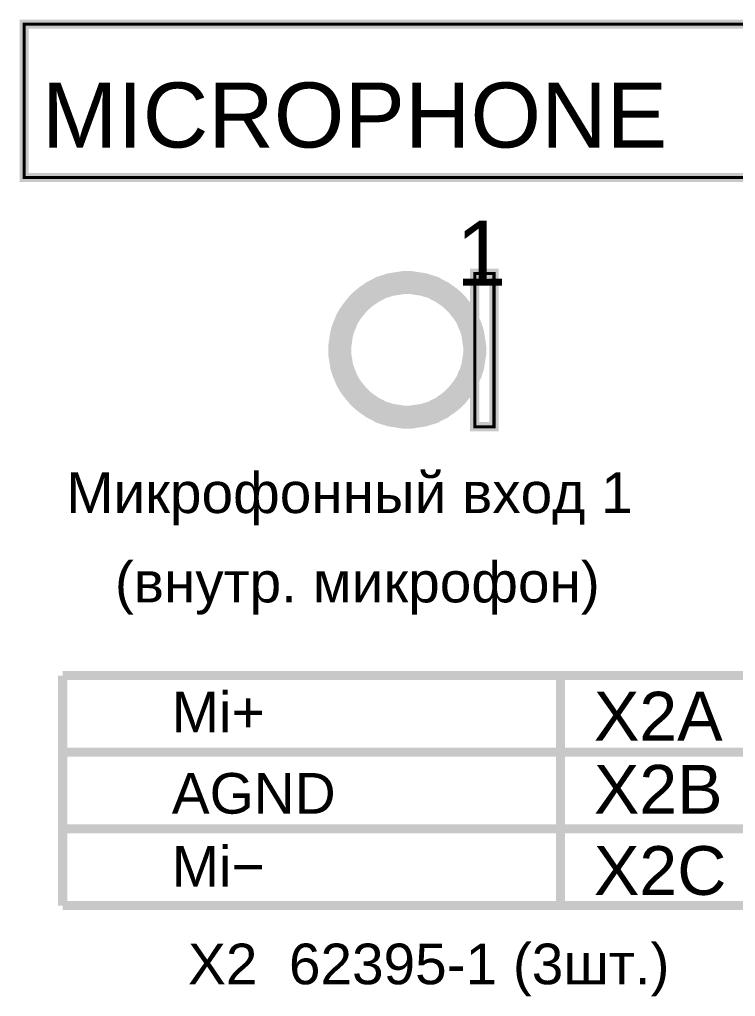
# Model space of a CAD drawing. Header units: millimetres. Extents: x -2024 to 917, y -725 to 13.
# Drawn here: x 267.02 to 290.38, y -138 to -106.14 of the extents above; entities that cross this region are included whole.
import ezdxf

# ---------------------------------------------------------------- set-up
doc = ezdxf.new("R2010")
doc.units = ezdxf.units.MM
doc.layers.add('Sheet', color=255, linetype='Continuous')
doc.styles.get("Standard").update_dxf_attribs({"font": 'arial.ttf'})

msp = doc.modelspace()

# ---------------------------------------------------------------- linework, layer by layer
at = {"layer": 'Sheet'}
for points, const_width in [([(267.175, -106.29), (297.165, -106.29), (297.165, -111.291), (267.175, -111.291), (267.175, -106.29)], 0.3), ([(267.175, -106.29), (267.175, -111.291), (297.165, -111.291), (297.165, -106.29), (267.175, -106.29), (267.175, -106.29)], 0.0991), ([(281.872, -114.42), (282.501, -114.42), (282.501, -119.421), (281.872, -119.421), (281.872, -114.42)], 0.3), ([(281.872, -114.42), (281.872, -119.421), (282.501, -119.421), (282.501, -114.42), (281.872, -114.42), (281.872, -114.42)], 0.0991)]:
    msp.add_lwpolyline(points, close=True, dxfattribs=dict(at, const_width=const_width))
for points, const_width in [([(277.469, -116.921), (277.469, -116.805), (277.486, -116.689), (277.502, -116.589), (277.519, -116.474), (277.536, -116.374), (277.569, -116.258), (277.602, -116.159), (277.651, -116.06), (277.685, -115.96), (277.734, -115.861), (277.784, -115.778), (277.85, -115.679), (277.916, -115.596), (277.982, -115.513), (278.049, -115.43), (278.115, -115.364), (278.198, -115.281), (278.28, -115.215), (278.363, -115.149), (278.446, -115.099), (278.529, -115.033), (278.628, -114.983), (278.727, -114.934), (278.81, -114.884), (278.909, -114.851), (279.025, -114.818), (279.124, -114.785), (279.224, -114.768), (279.34, -114.751), (279.439, -114.735), (279.555, -114.718), (279.671, -114.718)], 0.749), ([(279.671, -114.718), (279.555, -114.718), (279.439, -114.735), (279.34, -114.751), (279.224, -114.768), (279.124, -114.785), (279.025, -114.818), (278.909, -114.851), (278.81, -114.884), (278.727, -114.934), (278.628, -114.983), (278.529, -115.033), (278.446, -115.099), (278.363, -115.149), (278.28, -115.215), (278.198, -115.281), (278.115, -115.364), (278.049, -115.43), (277.982, -115.513), (277.916, -115.596), (277.85, -115.679), (277.784, -115.778), (277.734, -115.861), (277.685, -115.96), (277.651, -116.06), (277.602, -116.159), (277.569, -116.258), (277.536, -116.374), (277.519, -116.474), (277.502, -116.589), (277.486, -116.689), (277.469, -116.805), (277.469, -116.921)], 0.749), ([(279.671, -114.718), (279.671, -114.718)], 0.749), ([(279.671, -114.718), (279.787, -114.718), (279.902, -114.735), (280.002, -114.751), (280.118, -114.768), (280.217, -114.785), (280.316, -114.818), (280.432, -114.851), (280.531, -114.884), (280.614, -114.934), (280.713, -114.983), (280.813, -115.033), (280.895, -115.099), (280.978, -115.149), (281.061, -115.215), (281.144, -115.281), (281.226, -115.364), (281.293, -115.43), (281.359, -115.513), (281.425, -115.596), (281.491, -115.679), (281.557, -115.778), (281.607, -115.861), (281.657, -115.96), (281.69, -116.06), (281.74, -116.159), (281.773, -116.258), (281.806, -116.374), (281.822, -116.474), (281.839, -116.589), (281.855, -116.689), (281.872, -116.805), (281.872, -116.921)], 0.749), ([(281.872, -116.921), (281.872, -116.805), (281.855, -116.689), (281.839, -116.589), (281.822, -116.474), (281.806, -116.374), (281.773, -116.258), (281.74, -116.159), (281.69, -116.06), (281.657, -115.96), (281.607, -115.861), (281.557, -115.778), (281.491, -115.679), (281.425, -115.596), (281.359, -115.513), (281.293, -115.43), (281.226, -115.364), (281.144, -115.281), (281.061, -115.215), (280.978, -115.149), (280.895, -115.099), (280.813, -115.033), (280.713, -114.983), (280.614, -114.934), (280.531, -114.884), (280.432, -114.851), (280.316, -114.818), (280.217, -114.785), (280.118, -114.768), (280.002, -114.751), (279.902, -114.735), (279.787, -114.718), (279.671, -114.718)], 0.749), ([(279.671, -119.106), (279.555, -119.106), (279.439, -119.09), (279.34, -119.073), (279.224, -119.057), (279.124, -119.04), (279.025, -119.007), (278.909, -118.974), (278.81, -118.941), (278.727, -118.891), (278.628, -118.842), (278.529, -118.792), (278.446, -118.726), (278.363, -118.676), (278.28, -118.61), (278.198, -118.543), (278.115, -118.461), (278.049, -118.394), (277.982, -118.312), (277.916, -118.229), (277.85, -118.146), (277.784, -118.047), (277.734, -117.964), (277.685, -117.865), (277.651, -117.765), (277.602, -117.666), (277.569, -117.566), (277.536, -117.467), (277.519, -117.368), (277.502, -117.252), (277.486, -117.153), (277.469, -117.037), (277.469, -116.921)], 0.749), ([(277.469, -116.921), (277.469, -116.921)], 0.749), ([(277.469, -116.921), (277.469, -117.037), (277.486, -117.153), (277.502, -117.252), (277.519, -117.368), (277.536, -117.467), (277.569, -117.566), (277.602, -117.666), (277.651, -117.765), (277.685, -117.865), (277.734, -117.964), (277.784, -118.047), (277.85, -118.146), (277.916, -118.229), (277.982, -118.312), (278.049, -118.394), (278.115, -118.461), (278.198, -118.543), (278.28, -118.61), (278.363, -118.676), (278.446, -118.726), (278.529, -118.792), (278.628, -118.842), (278.727, -118.891), (278.81, -118.941), (278.909, -118.974), (279.025, -119.007), (279.124, -119.04), (279.224, -119.057), (279.34, -119.073), (279.439, -119.09), (279.555, -119.106), (279.671, -119.106)], 0.749), ([(281.872, -116.921), (281.872, -117.037), (281.855, -117.153), (281.839, -117.252), (281.822, -117.368), (281.806, -117.467), (281.773, -117.566), (281.74, -117.666), (281.69, -117.765), (281.657, -117.865), (281.607, -117.964), (281.557, -118.047), (281.491, -118.146), (281.425, -118.229), (281.359, -118.312), (281.293, -118.394), (281.226, -118.461), (281.144, -118.543), (281.061, -118.61), (280.978, -118.676), (280.895, -118.726), (280.813, -118.792), (280.713, -118.842), (280.614, -118.891), (280.531, -118.941), (280.432, -118.974), (280.316, -119.007), (280.217, -119.04), (280.118, -119.057), (280.002, -119.073), (279.902, -119.09), (279.787, -119.106), (279.671, -119.106)], 0.749), ([(279.671, -119.106), (279.787, -119.106), (279.902, -119.09), (280.002, -119.073), (280.118, -119.057), (280.217, -119.04), (280.316, -119.007), (280.432, -118.974), (280.531, -118.941), (280.614, -118.891), (280.713, -118.842), (280.813, -118.792), (280.895, -118.726), (280.978, -118.676), (281.061, -118.61), (281.144, -118.543), (281.226, -118.461), (281.293, -118.394), (281.359, -118.312), (281.425, -118.229), (281.491, -118.146), (281.557, -118.047), (281.607, -117.964), (281.657, -117.865), (281.69, -117.765), (281.74, -117.666), (281.773, -117.566), (281.806, -117.467), (281.822, -117.368), (281.839, -117.252), (281.855, -117.153), (281.872, -117.037), (281.872, -116.921)], 0.749), ([(281.872, -116.921), (281.872, -116.921), (281.872, -116.921), (281.872, -116.921), (281.872, -116.921), (281.872, -116.921), (281.872, -116.921), (281.872, -116.921), (281.872, -116.921), (281.872, -116.921), (281.872, -116.921), (281.872, -116.921), (281.872, -116.921), (281.872, -116.921), (281.872, -116.921), (281.872, -116.921), (281.872, -116.921), (281.872, -116.921), (281.872, -116.921), (281.872, -116.921), (281.872, -116.921), (281.872, -116.921), (281.872, -116.921), (281.872, -116.921), (281.872, -116.921), (281.872, -116.921), (281.872, -116.921), (281.872, -116.921), (281.872, -116.921), (281.872, -116.921), (281.872, -116.921), (281.872, -116.921), (281.872, -116.921)], 0.749), ([(281.872, -116.921), (281.872, -116.921)], 0.749), ([(293.408, -127.535), (268.432, -127.535)], 0.3), ([(268.432, -127.535), (268.432, -130.035)], 0.3), ([(284.669, -127.535), (284.669, -130.035)], 0.3), ([(268.432, -130.035), (293.408, -130.035)], 0.3), ([(293.408, -130.035), (268.432, -130.035)], 0.3), ([(268.432, -130.035), (268.432, -132.536)], 0.3), ([(284.669, -130.035), (284.669, -132.536)], 0.3), ([(268.432, -132.536), (293.408, -132.536)], 0.3), ([(293.408, -132.536), (268.432, -132.536)], 0.3), ([(268.432, -132.536), (268.432, -135.036)], 0.3), ([(284.669, -132.536), (284.669, -135.036)], 0.3), ([(268.432, -135.036), (293.408, -135.036)], 0.3)]:
    msp.add_lwpolyline(points, dxfattribs=dict(at, const_width=const_width))

# ---------------------------------------------------------------- texts
for s, height, p in [('MICROPHONE ', 2.11954, (267.754, -110.314)), ('1', 2.12, (281.26, -114.818)), ('Микрофонный вход 1', 1.32471, (268.548, -122.236)), ('(внутр. микрофон)', 1.32471, (270.137, -125.15)), ('Mi+', 1.3247, (271.991, -129.39)), ('X2A', 1.5897, (285.761, -129.654)), ('X2B', 1.5897, (285.761, -132.039)), ('AGND', 1.3247, (271.991, -132.039)), ('Mi−', 1.3247, (271.991, -134.423)), ('X2C', 1.5897, (285.761, -134.688)), ('X2  62395-1 (3шт.)', 1.32471, (272.521, -137.603))]:
    msp.add_text(s, height=height, dxfattribs=at).set_placement(p)

doc.saveas('drawing.dxf')
